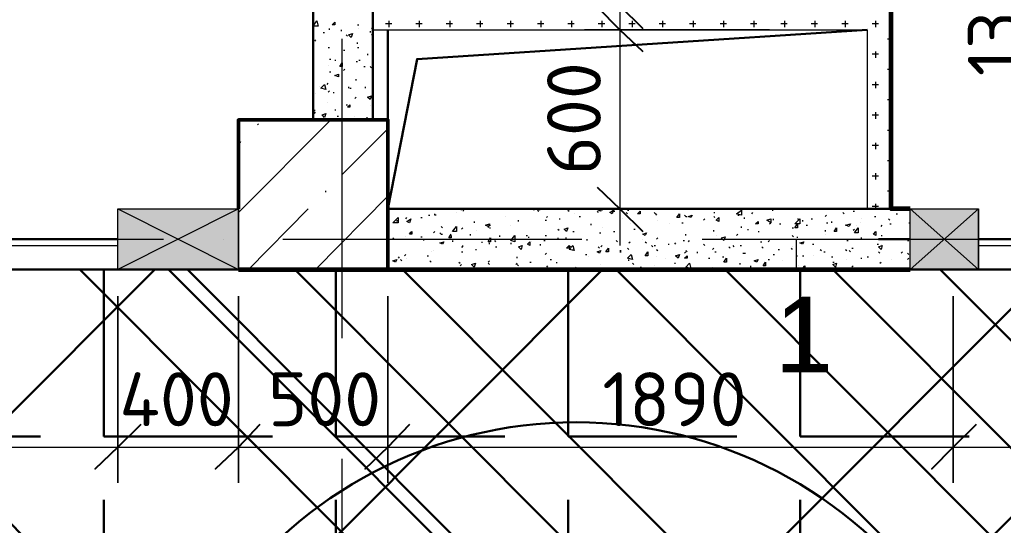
# Model space of a CAD drawing. Header units: millimetres. Extents: x -84737 to 172119, y -43083 to 59399.
# Drawn here: x 15227 to 18512, y 46224 to 47911 of the extents above; entities that cross this region are included whole.
import ezdxf

# ---------------------------------------------------------------- set-up
doc = ezdxf.new("R2010")
doc.units = ezdxf.units.MM
for name, color, linetype, lineweight in [('11) Плинтус ПЛ-2', 70, 'Continuous', 30), ('15) Штукатурка стен СТ-1.1', 161, 'Continuous', 60), ('16) Краска СТ-1.1 стена', 5, 'Continuous', 60), ('17) Краска СТ-3.1 стена', 6, 'Continuous', 60), ('19) Краска ПТ-5 потолок', 161, 'Continuous', 30), ('20) Шпакл. баз. фин Стена', 40, 'Continuous', 60), ('22) Шпакл. баз. фин. Потолок', 102, 'Continuous', 30), ('3) Плинутс ПЛ-1', 6, 'Continuous', 30), ('5) Затарка материала', 160, 'Continuous', 30), ('6) Уборка мусора', 20, 'Continuous', 30), ('9) Плитка КР-2 600х600', 110, 'Continuous', 30)]:
    doc.layers.add(name, color=color, linetype=linetype, lineweight=lineweight)
for name, color, linetype in [('PDF _Двери', 7, 'Continuous'), ('PDF _Марки', 7, 'Continuous'), ('PDF _Несущие колонны', 7, 'Continuous'), ('PDF _Обобщенные модели', 7, 'Continuous'), ('PDF _Окна', 7, 'Continuous'), ('PDF _Оси', 7, 'Continuous'), ('PDF _Перекрытия', 7, 'Continuous'), ('PDF _Размеры-100', 7, 'Continuous'), ('PDF _Стены', 7, 'Continuous'), ('PDF _Текст', 7, 'Continuous'), ('PDF _Элементы узлов', 7, 'Continuous')]:
    doc.layers.add(name, color=color, linetype=linetype)
doc.styles.add('PDF GOSTCommon', font='arial.ttf')
doc.styles.add('PDF ISOCPEUR', font='isocpeur.ttf')

msp = doc.modelspace()

# ---------------------------------------------------------------- hatches: boundary and pattern name
at = {"layer": '19) Краска ПТ-5 потолок'}
h = msp.add_hatch(dxfattribs=at)
h.set_pattern_fill('ANSI34', color=256, scale=80, angle=90)
h.paths.add_polyline_path([(22027.2, 47077.3), (10407.1, 47077.3), (10407.1, 45159.6), (12786.1, 45159.6), (12786.1, 44579.7), (22027.2, 44579.7)])
h.paths.add_polyline_path([(26785.3, 47077.3), (24503.6, 47077.3), (22027.2, 47077.3), (22027.2, 43580.7), (26785.3, 43580.7)])
h.paths.add_polyline_path([(34714, 47077.3), (26785.3, 47077.3), (26785.3, 44579.7), (34714, 44579.7)])
h.paths.add_polyline_path([(30256.5, 49778.1), (24503.6, 49778.1), (24503.6, 47077.3), (30256.5, 47077.3)])
h.paths.add_polyline_path([(44556.2, 47077.3), (39984.4, 47077.3), (34904.5, 47077.3), (34904.5, 44579.7), (44556.2, 44579.7)])
h.paths.add_polyline_path([(44556.2, 49096.5), (41457.5, 49096.5), (41457.5, 49778.1), (39984.4, 49778.1), (39984.4, 47077.3), (44556.2, 47077.3)])
at = {"layer": '22) Шпакл. баз. фин. Потолок'}
h = msp.add_hatch(dxfattribs=at)
h.set_pattern_fill('ANSI37', color=256, scale=333)
h.paths.add_polyline_path([(22027.2, 47077.3), (10407.1, 47077.3), (10407.1, 45159.6), (12786.1, 45159.6), (12786.1, 44579.7), (22027.2, 44579.7)])
h.paths.add_polyline_path([(26785.3, 47077.3), (24503.6, 47077.3), (22027.2, 47077.3), (22027.2, 43580.7), (26785.3, 43580.7)])
h.paths.add_polyline_path([(34714, 47077.3), (26785.3, 47077.3), (26785.3, 44579.7), (34714, 44579.7)])
h.paths.add_polyline_path([(30256.5, 49778.1), (24503.6, 49778.1), (24503.6, 47077.3), (30256.5, 47077.3)])
h.paths.add_polyline_path([(44556.2, 47077.3), (39984.4, 47077.3), (34904.5, 47077.3), (34904.5, 44579.7), (44556.2, 44579.7)])
h.paths.add_polyline_path([(44556.2, 49096.5), (41457.5, 49096.5), (41457.5, 49778.1), (39984.4, 49778.1), (39984.4, 47077.3), (44556.2, 47077.3)])
at = {"layer": '9) Плитка КР-2 600х600'}
h = msp.add_hatch(dxfattribs=at)
h.set_pattern_fill('ANGLE', color=256, scale=111)
h.set_pattern_definition([(0, (0, 0), (0, 775.335), [563.88, -211.455]), (90, (0, 0), (-775.335, 5e-14), [563.88, -211.455])])
h.paths.add_polyline_path([(22027.2, 47077.3), (10407.1, 47077.3), (10407.1, 45159.6), (12786.1, 45159.6), (12786.1, 44579.7), (22027.2, 44579.7)])
h.paths.add_polyline_path([(26785.3, 47077.3), (24503.6, 47077.3), (22027.2, 47077.3), (22027.2, 43580.7), (26785.3, 43580.7)])
h.paths.add_polyline_path([(34714, 47077.3), (26785.3, 47077.3), (26785.3, 44579.7), (34714, 44579.7)])
h.paths.add_polyline_path([(30256.5, 49778.1), (24503.6, 49778.1), (24503.6, 47077.3), (30256.5, 47077.3)])
h.paths.add_polyline_path([(44556.2, 47077.3), (39984.4, 47077.3), (34904.5, 47077.3), (34904.5, 44579.7), (44556.2, 44579.7)])
h.paths.add_polyline_path([(44556.2, 49096.5), (41457.5, 49096.5), (41457.5, 49778.1), (39984.4, 49778.1), (39984.4, 47077.3), (44556.2, 47077.3)])

# ---------------------------------------------------------------- linework, layer by layer
at = {"layer": '11) Плинтус ПЛ-2'}
for points in [[(18200.4, 47280.5), (18136.9, 47280.5), (18136.9, 49617.2), (16405.5, 49617.2), (16405.5, 52779.4), (16905, 52779.4)], [(15652, 50675.5), (15927.2, 50675.5), (15927.2, 50142.1), (16206.5, 50142.1), (16206.5, 47576.8), (15956.8, 47576.8), (15956.8, 47280.5)]]:
    msp.add_lwpolyline(points, dxfattribs=at)
at = {"layer": '15) Штукатурка стен СТ-1.1'}
msp.add_lwpolyline([(18200.4, 47280.5), (18136.9, 47280.5), (18136.9, 49617.2), (16405.5, 49617.2), (16405.5, 52779.4), (16905, 52779.4)], dxfattribs=at)
at = {"layer": '16) Краска СТ-1.1 стена'}
msp.add_lwpolyline([(18200.4, 47280.5), (18136.9, 47280.5), (18136.9, 49617.2), (16405.5, 49617.2), (16405.5, 52779.4), (16905, 52779.4)], dxfattribs=at)
at = {"layer": '17) Краска СТ-3.1 стена'}
msp.add_lwpolyline([(15956.8, 47077.3), (18200.4, 47077.3)], dxfattribs=at)
at = {"layer": '20) Шпакл. баз. фин Стена'}
for points in [[(18200.4, 47280.5), (18136.9, 47280.5), (18136.9, 49617.2), (16405.5, 49617.2), (16405.5, 52779.4), (16905, 52779.4)], [(15956.8, 47077.3), (18200.4, 47077.3)]]:
    msp.add_lwpolyline(points, dxfattribs=at)
at = {"layer": '3) Плинутс ПЛ-1'}
msp.add_lwpolyline([(15956.8, 47077.3), (18200.4, 47077.3)], dxfattribs=at)
at = {"layer": '5) Затарка материала'}
msp.add_lwpolyline([(14005.6, 44914.1, -0.520567), (15891.5, 45947, -0.520567), (18277.8, 45947, -0.520567), (21632.8, 45947, -0.520567), (23780.9, 45947, -0.520567), (25898.1, 45947, -0.520567), (28535.8, 45947, -0.520567), (30735.2, 45947, -0.520567), (33386.2, 45947, -0.520567), (35941.4, 45947, -0.520567), (38114.4, 45947, -0.520567), (40309.8, 45947, -0.520567), (41526.6, 44914.1, -0.520567), (38424.9, 44914.1, -0.520567), (34946.2, 44914.1, -0.520567), (31919.6, 44914.1, -0.520567), (29416.6, 44914.1, -0.520567), (26366.2, 44914.1, -0.520567), (24002.3, 44914.1, -0.520567), (20522.4, 44914.1, -0.520567), (17139.8, 44914.1, -0.520567)], format="xyb", close=True, dxfattribs=at)
at = {"layer": '6) Уборка мусора'}
msp.add_lwpolyline([(14005.6, 44914.1, -0.520567), (15891.5, 45947, -0.520567), (18277.8, 45947, -0.520567), (21632.8, 45947, -0.520567), (23780.9, 45947, -0.520567), (25898.1, 45947, -0.520567), (28535.8, 45947, -0.520567), (30735.2, 45947, -0.520567), (33386.2, 45947, -0.520567), (35941.4, 45947, -0.520567), (38114.4, 45947, -0.520567), (40309.8, 45947, -0.520567), (41526.6, 44914.1, -0.520567), (38424.9, 44914.1, -0.520567), (34946.2, 44914.1, -0.520567), (31919.6, 44914.1, -0.520567), (29416.6, 44914.1, -0.520567), (26366.2, 44914.1, -0.520567), (24002.3, 44914.1, -0.520567), (20522.4, 44914.1, -0.520567), (17139.8, 44914.1, -0.520567)], format="xyb", close=True, dxfattribs=at)
at = {"layer": '9) Плитка КР-2 600х600'}
msp.add_lwpolyline([(10407.1, 45159.6), (10407.1, 47077.3), (22027.2, 47077.3), (22027.2, 44579.7), (12786.1, 44579.7)], dxfattribs=at)
at = {"layer": 'PDF _Двери', "lineweight": 18}
for points in [[(15554.6, 47077.3), (14454, 47077.3), (14454, 47157.7), (15554.6, 47157.7)], [(18429, 47157.7), (19296.8, 47157.7), (19296.8, 47077.3), (18429, 47077.3)]]:
    msp.add_lwpolyline(points, dxfattribs=at)
at = {"layer": 'PDF _Марки', "lineweight": 9}
msp.add_lwpolyline([(17819.4, 47178.9), (17819.4, 47073)], dxfattribs=at)
at = {"layer": 'PDF _Несущие колонны', "lineweight": 9}
for points in [[(15956.8, 47267.8), (16265.8, 47576.8)], [(16020.3, 47559.9), (16024.5, 47564.1)], [(16303.9, 47394.8), (16456.3, 47547.2)], [(15956.8, 47492.1), (15965.3, 47504.8)], [(16248.9, 47335.5), (16248.9, 47339.7)], [(16215, 47077.3), (16456.3, 47322.8)], [(15990.7, 47077.3), (16189.6, 47280.5)]]:
    msp.add_lwpolyline(points, dxfattribs=at)
at = {"layer": 'PDF _Несущие колонны', "lineweight": 50}
msp.add_lwpolyline([(15956.8, 47077.3), (16456.3, 47077.3), (16456.3, 47576.8), (15956.8, 47576.8), (15956.8, 47280.5)], dxfattribs=at)
at = {"layer": 'PDF _Обобщенные модели', "lineweight": 30}
for points in [[(16456.3, 47877.4), (16456.3, 47576.8)], [(16456.3, 47280.5), (16553.7, 47780), (18056.4, 47877.4)], [(15554.6, 47178.9), (14200, 47178.9)], [(18200.4, 47178.9), (18094.5, 47178.9)], [(19546.5, 47178.9), (18429, 47178.9)]]:
    msp.add_lwpolyline(points, dxfattribs=at)
at = {"layer": 'PDF _Окна', "color": 8, "true_color": 0x808080, "transparency": 33554559}
for points in [[(15554.6, 47077.3), (15956.8, 47077.3), (15554.6, 47280.5)], [(15956.8, 47077.3), (15554.6, 47280.5), (15956.8, 47280.5)], [(18200.4, 47077.3), (18429, 47077.3), (18200.4, 47280.5)], [(18429, 47077.3), (18200.4, 47280.5), (18429, 47280.5)]]:
    msp.add_solid(points, dxfattribs=at)
at = {"layer": 'PDF _Оси', "lineweight": 9}
for points in [[(16303.9, 46848.7), (16303.9, 47847.7)], [(14703.8, 47178.9), (15707, 47178.9)], [(15906, 47178.9), (15906, 47178.9)], [(16104.9, 47178.9), (17104, 47178.9)], [(17307.2, 47178.9), (17307.2, 47178.9)], [(17506.1, 47178.9), (18505.2, 47178.9)], [(16303.9, 46645.5), (16303.9, 46645.5)], [(16303.9, 45447.5), (16303.9, 46446.5)]]:
    msp.add_lwpolyline(points, dxfattribs=at)
at = {"layer": 'PDF _Перекрытия', "lineweight": 30}
msp.add_lwpolyline([(16456.3, 47576.8), (16456.3, 47877.4)], dxfattribs=at)
at = {"layer": 'PDF _Размеры-100', "lineweight": 9}
for points in [[(17231, 49740), (17231, 49536.8), (17231, 47957.8), (17231, 47877.4), (17730.5, 47877.4), (17112.4, 47877.4), (17730.5, 47877.4), (17231, 47877.4), (17231, 47157.7)], [(17112.4, 47280.5), (17730.5, 47280.5), (17231, 47280.5)], [(10284.3, 46484.6), (13543.9, 46484.6), (14043.4, 46484.6), (14454, 46484.6), (15554.6, 46484.6), (15956.8, 46484.6), (16456.3, 46484.6), (18344.3, 46484.6), (19296.8, 46484.6), (19906.4, 46484.6), (20854.6, 46484.6), (21184.8, 46484.6), (22086.4, 46484.6), (23136.3, 46484.6), (23136.3, 46988.4), (23136.3, 46366.1), (23136.3, 46988.4), (23136.3, 46484.6), (24427.4, 46484.6)]]:
    msp.add_lwpolyline(points, dxfattribs=at)
at = {"layer": 'PDF _Размеры-100', "lineweight": 25}
for points in [[(17307.2, 47881.6), (17231, 47957.8), (17154.8, 48034), (17231, 47957.8)], [(17307.2, 47805.4), (17231, 47877.4), (17154.8, 47953.6), (17231, 47877.4)], [(15630.8, 46560.8), (15554.6, 46484.6), (15478.4, 46412.7), (15554.6, 46484.6)], [(16028.8, 46560.8), (15956.8, 46484.6), (15880.6, 46412.7), (15956.8, 46484.6)], [(16528.3, 46560.8), (16456.3, 46484.6), (16380.1, 46412.7), (16456.3, 46484.6)], [(18420.5, 46560.8), (18344.3, 46484.6), (18272.3, 46412.7), (18344.3, 46484.6)]]:
    msp.add_lwpolyline(points, close=True, dxfattribs=at)
msp.add_lwpolyline([(17154.8, 47352.4), (17231, 47280.5), (17307.2, 47204.3)], dxfattribs=at)
at = {"layer": 'PDF _Размеры-100', "lineweight": 9}
for points in [[(15554.6, 46484.6), (15554.6, 46988.4), (15554.6, 46366.1), (15554.6, 46988.4)], [(15956.8, 46484.6), (15956.8, 46988.4), (15956.8, 46366.1), (15956.8, 46988.4)], [(16456.3, 46484.6), (16456.3, 46988.4), (16456.3, 46366.1), (16456.3, 46988.4)], [(18344.3, 46484.6), (18344.3, 46988.4), (18344.3, 46366.1), (18344.3, 46988.4)]]:
    msp.add_lwpolyline(points, close=True, dxfattribs=at)
at = {"layer": 'PDF _Стены', "lineweight": 30}
for points in [[(16206.5, 50675.5), (16206.5, 47576.8), (16405.5, 47576.8), (16405.5, 52707.4)], [(18200.4, 47280.5), (16456.3, 47280.5), (16456.3, 47077.3), (18200.4, 47077.3)]]:
    msp.add_lwpolyline(points, dxfattribs=at)
at = {"layer": 'PDF _Стены', "lineweight": 18}
for points in [[(18136.9, 47280.5), (18136.9, 47957.8)], [(16405.5, 47877.4), (18056.4, 47877.4), (18056.4, 47280.5)]]:
    msp.add_lwpolyline(points, dxfattribs=at)
at = {"layer": 'PDF _Стены', "lineweight": 9}
for points in [[(16223.5, 47890.1), (16206.5, 47890.1), (16219.2, 47907)], [(16278.5, 47902.8), (16278.5, 47894.3), (16270, 47894.3)], [(16337.8, 47864.7), (16333.5, 47852), (16325.1, 47860.4)], [(16303.9, 47767.3), (16303.9, 47754.6), (16295.4, 47754.6)], [(16291.2, 47729.2), (16291.2, 47720.7), (16278.5, 47725)], [(16248.9, 47678.4), (16231.9, 47682.6), (16244.6, 47695.3)], [(16401.3, 47657.2), (16397, 47644.5), (16388.6, 47653)], [(16329.3, 47627.6), (16329.3, 47619.1), (16320.8, 47619.1)], [(16248.9, 47598), (16244.6, 47585.3), (16236.2, 47593.7)], [(16943.1, 47280.5), (16943.1, 47276.2)], [(17209.8, 47276.2), (17205.6, 47263.5), (17197.1, 47267.8)], [(17298.7, 47272), (17298.7, 47263.5), (17290.2, 47263.5)], [(17637.4, 47259.3), (17620.4, 47263.5), (17637.4, 47276.2)], [(16490.2, 47233.9), (16473.2, 47233.9), (16490.2, 47250.8)], [(16532.5, 47246.6), (16528.3, 47233.9), (16519.8, 47238.1)], [(17429.9, 47263.5), (17429.9, 47250.8), (17421.5, 47250.8)], [(17472.3, 47259.3), (17468, 47250.8), (17459.6, 47255.1)], [(17561.2, 47250.8), (17561.2, 47238.1), (17552.7, 47242.4)], [(17692.4, 47238.1), (17692.4, 47229.7), (17683.9, 47229.7)], [(17734.7, 47246.6), (17734.7, 47233.9), (17722, 47242.4)], [(17832.1, 47229.7), (17815.2, 47229.7), (17832.1, 47246.6)], [(16684.9, 47204.3), (16672.2, 47204.3), (16684.9, 47221.2)], [(17057.4, 47217), (17053.2, 47204.3), (17044.7, 47212.7)], [(17823.6, 47229.7), (17823.6, 47217), (17815.2, 47217)], [(17954.9, 47217), (17954.9, 47204.3), (17946.4, 47204.3)], [(18001.4, 47229.7), (17997.2, 47221.2), (17984.5, 47225.4)], [(18026.8, 47200), (18014.1, 47200), (18026.8, 47217)], [(16536.7, 47204.3), (16536.7, 47195.8), (16528.3, 47195.8)], [(16799.2, 47183.1), (16799.2, 47170.4), (16790.7, 47170.4)], [(16879.6, 47170.4), (16866.9, 47174.6), (16879.6, 47191.6)], [(17319.9, 47200), (17315.6, 47191.6), (17307.2, 47195.8)], [(17582.3, 47187.3), (17578.1, 47174.6), (17569.6, 47183.1)], [(18086.1, 47204.3), (18086.1, 47191.6), (18077.6, 47195.8)], [(16642.6, 47170.4), (16638.3, 47161.9), (16629.9, 47166.2)], [(16905, 47157.7), (16900.8, 47145), (16892.3, 47153.5)], [(16930.4, 47170.4), (16930.4, 47157.7), (16922, 47161.9)], [(17061.6, 47157.7), (17061.6, 47149.2), (17053.2, 47149.2)], [(17078.6, 47140.8), (17061.6, 47145), (17074.3, 47157.7)], [(17167.5, 47140.8), (17163.2, 47132.3), (17154.8, 47136.5)], [(17192.9, 47149.2), (17192.9, 47136.5), (17184.4, 47136.5)], [(17844.8, 47170.4), (17840.6, 47161.9), (17832.1, 47166.2)], [(18107.2, 47157.7), (18103, 47145), (18094.5, 47153.5)], [(16485.9, 47111.1), (16481.7, 47102.7), (16473.2, 47106.9)], [(17273.3, 47111.1), (17256.4, 47115.4), (17269.1, 47128.1)], [(17324.1, 47136.5), (17324.1, 47123.8), (17315.6, 47123.8)], [(17429.9, 47128.1), (17425.7, 47115.4), (17417.2, 47123.8)], [(17455.3, 47123.8), (17455.3, 47115.4), (17446.9, 47115.4)], [(17586.6, 47115.4), (17586.6, 47102.7), (17578.1, 47102.7)], [(17692.4, 47111.1), (17688.2, 47102.7), (17679.7, 47106.9)], [(16748.4, 47098.4), (16744.2, 47085.7), (16735.7, 47094.2)], [(17468, 47081.5), (17451.1, 47085.7), (17463.8, 47098.4)], [(17717.8, 47102.7), (17717.8, 47090), (17709.3, 47090)], [(17849, 47090), (17849, 47077.3), (17840.6, 47081.5)], [(17954.9, 47098.4), (17950.6, 47085.7), (17942.2, 47094.2)]]:
    msp.add_lwpolyline(points, close=True, dxfattribs=at)
for points in [[(16274.3, 47898.5), (16274.3, 47898.5)], [(16447.8, 47898.5), (16469, 47898.5)], [(16460.5, 47885.8), (16460.5, 47907)], [(16549.4, 47898.5), (16570.6, 47898.5)], [(16562.1, 47885.8), (16562.1, 47907)], [(16651, 47898.5), (16672.2, 47898.5)], [(16663.7, 47885.8), (16663.7, 47907)], [(16752.6, 47898.5), (16773.8, 47898.5)], [(16765.3, 47885.8), (16765.3, 47907)], [(16854.2, 47898.5), (16875.4, 47898.5)], [(16866.9, 47885.8), (16866.9, 47907)], [(16955.8, 47898.5), (16977, 47898.5)], [(16968.5, 47885.8), (16968.5, 47907)], [(17057.4, 47898.5), (17078.6, 47898.5)], [(17070.1, 47885.8), (17070.1, 47907)], [(17159, 47898.5), (17180.2, 47898.5)], [(17171.7, 47885.8), (17171.7, 47907)], [(17260.6, 47898.5), (17281.8, 47898.5)], [(17273.3, 47885.8), (17273.3, 47907)], [(17362.2, 47898.5), (17383.4, 47898.5)], [(17374.9, 47885.8), (17374.9, 47907)], [(17463.8, 47898.5), (17485, 47898.5)], [(17476.5, 47885.8), (17476.5, 47907)], [(17565.4, 47898.5), (17586.6, 47898.5)], [(17578.1, 47885.8), (17578.1, 47907)], [(17667, 47898.5), (17688.2, 47898.5)], [(17679.7, 47885.8), (17679.7, 47907)], [(17768.6, 47898.5), (17789.8, 47898.5)], [(17781.3, 47885.8), (17781.3, 47907)], [(17870.2, 47898.5), (17891.4, 47898.5)], [(17882.9, 47885.8), (17882.9, 47907)], [(17971.8, 47898.5), (17992.9, 47898.5)], [(17984.5, 47885.8), (17984.5, 47907)], [(18073.4, 47898.5), (18094.5, 47898.5)], [(18086.1, 47885.8), (18086.1, 47907)], [(16240.4, 47868.9), (16244.6, 47868.9)], [(16261.6, 47877.4), (16261.6, 47881.6)], [(16299.7, 47877.4), (16299.7, 47873.1)], [(16354.7, 47894.3), (16358.9, 47894.3)], [(16358.9, 47881.6), (16358.9, 47881.6)], [(16397, 47873.1), (16397, 47868.9)], [(16405.5, 47881.6), (16401.3, 47881.6), (16405.5, 47885.8)], [(16405.5, 47860.4), (16401.3, 47860.4), (16405.5, 47864.7)], [(16405.5, 47890.1), (16405.5, 47890.1)], [(16210.8, 47843.5), (16215, 47839.3)], [(16316.6, 47860.4), (16320.8, 47856.2)], [(16354.7, 47830.8), (16354.7, 47835)], [(18124.2, 47847.7), (18136.9, 47847.7)], [(16257.3, 47818.1), (16261.6, 47818.1)], [(16308.1, 47809.6), (16312.4, 47809.6)], [(16354.7, 47818.1), (16358.9, 47818.1)], [(16388.6, 47796.9), (16388.6, 47792.7)], [(18073.4, 47796.9), (18094.5, 47796.9)], [(18086.1, 47784.2), (18086.1, 47805.4)], [(16261.6, 47780), (16265.8, 47780)], [(16278.5, 47775.8), (16282.7, 47775.8)], [(16350.5, 47771.5), (16354.7, 47771.5)], [(16358.9, 47775.8), (16363.2, 47775.8)], [(16206.5, 47758.8), (16206.5, 47758.8)], [(16257.3, 47758.8), (16257.3, 47758.8)], [(16261.6, 47737.7), (16265.8, 47737.7)], [(16299.7, 47758.8), (16303.9, 47754.6)], [(16308.1, 47741.9), (16312.4, 47746.1)], [(16375.9, 47754.6), (16380.1, 47754.6)], [(16397, 47754.6), (16401.3, 47750.4)], [(18124.2, 47746.1), (18136.9, 47746.1)], [(16253.1, 47695.3), (16257.3, 47699.6)], [(16350.5, 47708), (16350.5, 47712.3)], [(18086.1, 47682.6), (18086.1, 47703.8)], [(16215, 47665.7), (16215, 47665.7)], [(16227.7, 47686.9), (16227.7, 47686.9)], [(16257.3, 47669.9), (16261.6, 47674.2)], [(16274.3, 47669.9), (16274.3, 47665.7)], [(16325.1, 47686.9), (16325.1, 47682.6)], [(16329.3, 47682.6), (16333.5, 47682.6)], [(16380.1, 47686.9), (16380.1, 47682.6)], [(18073.4, 47695.3), (18094.5, 47695.3)], [(16253.1, 47636.1), (16253.1, 47636.1)], [(16346.2, 47648.8), (16350.5, 47653)], [(18124.2, 47644.5), (18136.9, 47644.5)], [(16210.8, 47610.7), (16210.8, 47606.4)], [(16210.8, 47598), (16215, 47602.2)], [(16278.5, 47610.7), (16282.7, 47610.7)], [(16316.6, 47627.6), (16320.8, 47627.6)], [(16397, 47623.4), (16397, 47623.4)], [(18086.1, 47581), (18086.1, 47602.2)], [(16287, 47589.5), (16291.2, 47589.5)], [(16346.2, 47589.5), (16346.2, 47589.5)], [(16384.3, 47585.3), (16388.6, 47585.3)], [(18073.4, 47593.7), (18094.5, 47593.7)], [(18124.2, 47542.9), (18136.9, 47542.9)], [(18073.4, 47492.1), (18094.5, 47492.1)], [(18086.1, 47479.4), (18086.1, 47500.6)], [(18124.2, 47441.3), (18136.9, 47441.3)], [(18073.4, 47390.5), (18094.5, 47390.5)], [(18086.1, 47377.8), (18086.1, 47399)], [(18124.2, 47339.7), (18136.9, 47339.7)], [(16697.6, 47280.5), (16701.8, 47276.2)], [(16706.1, 47272), (16710.3, 47276.2)], [(16955.8, 47276.2), (16960.1, 47272)], [(16960.1, 47280.5), (16964.3, 47276.2)], [(17057.4, 47276.2), (17061.6, 47272)], [(17154.8, 47272), (17159, 47267.8)], [(17167.5, 47280.5), (17167.5, 47272), (17159, 47276.2), (17163.2, 47280.5)], [(17171.7, 47276.2), (17175.9, 47280.5)], [(17209.8, 47272), (17214, 47272)], [(17256.4, 47276.2), (17260.6, 47276.2)], [(17739, 47276.2), (17743.2, 47276.2)], [(18009.9, 47272), (18014.1, 47272)], [(18073.4, 47288.9), (18094.5, 47288.9)], [(18086.1, 47280.5), (18086.1, 47297.4)], [(18149.6, 47280.5), (18149.6, 47280.5)], [(18149.6, 47280.5), (18149.6, 47280.5)], [(16456.3, 47238.1), (16456.3, 47238.1)], [(16485.9, 47242.4), (16485.9, 47238.1)], [(16515.6, 47246.6), (16519.8, 47250.8)], [(16566.4, 47250.8), (16570.6, 47250.8)], [(16591.8, 47259.3), (16596, 47259.3)], [(16617.2, 47259.3), (16612.9, 47259.3), (16612.9, 47263.5)], [(16684.9, 47267.8), (16684.9, 47267.8)], [(16744.2, 47238.1), (16744.2, 47233.9)], [(16850, 47255.1), (16850, 47255.1)], [(16892.3, 47238.1), (16892.3, 47242.4)], [(16981.2, 47242.4), (16985.5, 47242.4)], [(16985.5, 47250.8), (16989.7, 47255.1)], [(17027.8, 47246.6), (17032, 47246.6)], [(17078.6, 47263.5), (17078.6, 47263.5)], [(17095.5, 47255.1), (17099.7, 47255.1)], [(17239.4, 47246.6), (17239.4, 47246.6)], [(17252.1, 47267.8), (17256.4, 47263.5)], [(17345.3, 47267.8), (17349.5, 47263.5), (17353.7, 47259.3)], [(17358, 47242.4), (17358, 47242.4)], [(17446.9, 47259.3), (17451.1, 47255.1), (17455.3, 47255.1)], [(17510.4, 47242.4), (17514.6, 47246.6)], [(17544.2, 47267.8), (17548.5, 47267.8)], [(17544.2, 47255.1), (17548.5, 47250.8)], [(17624.7, 47259.3), (17628.9, 47259.3)], [(17645.8, 47250.8), (17645.8, 47246.6)], [(17671.2, 47263.5), (17675.5, 47267.8)], [(17743.2, 47246.6), (17743.2, 47242.4)], [(17823.6, 47246.6), (17827.9, 47246.6)], [(17840.6, 47242.4), (17840.6, 47238.1)], [(17870.2, 47246.6), (17874.4, 47246.6)], [(17916.8, 47255.1), (17921, 47259.3)], [(17937.9, 47238.1), (17937.9, 47233.9)], [(17976, 47267.8), (17980.2, 47263.5)], [(18039.5, 47246.6), (18039.5, 47246.6)], [(18081.8, 47255.1), (18086.1, 47255.1)], [(18128.4, 47246.6), (18132.6, 47242.4)], [(18153.8, 47263.5), (18158, 47263.5)], [(16634.1, 47221.2), (16638.3, 47217)], [(16701.8, 47212.7), (16706.1, 47217)], [(16752.6, 47208.5), (16752.6, 47208.5)], [(16790.7, 47221.2), (16782.3, 47225.4), (16795, 47229.7), (16790.7, 47217)], [(16795, 47225.4), (16799.2, 47225.4)], [(16795, 47217), (16799.2, 47217)], [(16866.9, 47225.4), (16866.9, 47225.4)], [(17023.5, 47212.7), (17027.8, 47208.5)], [(17133.6, 47229.7), (17133.6, 47225.4)], [(17171.7, 47217), (17171.7, 47217)], [(17264.8, 47229.7), (17264.8, 47229.7)], [(17277.5, 47212.7), (17281.8, 47212.7)], [(17396.1, 47229.7), (17396.1, 47229.7)], [(17438.4, 47233.9), (17442.6, 47233.9)], [(17544.2, 47204.3), (17544.2, 47208.5)], [(17637.4, 47217), (17637.4, 47221.2)], [(17658.5, 47212.7), (17658.5, 47208.5)], [(17730.5, 47229.7), (17734.7, 47233.9)], [(17764.4, 47229.7), (17768.6, 47229.7)], [(17806.7, 47217), (17810.9, 47217)], [(17853.3, 47225.4), (17857.5, 47225.4)], [(17916.8, 47208.5), (17916.8, 47204.3)], [(17921, 47233.9), (17925.2, 47233.9)], [(18009.9, 47208.5), (18014.1, 47212.7)], [(18022.6, 47225.4), (18022.6, 47225.4)], [(18035.3, 47233.9), (18035.3, 47233.9)], [(18103, 47221.2), (18107.2, 47225.4)], [(18132.6, 47229.7), (18136.9, 47229.7)], [(18196.1, 47233.9), (18200.4, 47233.9)], [(16473.2, 47183.1), (16477.5, 47178.9)], [(16515.6, 47187.3), (16515.6, 47187.3)], [(16519.8, 47178.9), (16524, 47178.9)], [(16528.3, 47200), (16532.5, 47200), (16536.7, 47200)], [(16566.4, 47187.3), (16570.6, 47187.3)], [(16574.8, 47178.9), (16574.8, 47174.6)], [(16608.7, 47200), (16612.9, 47204.3)], [(16629.9, 47200), (16634.1, 47195.8), (16638.3, 47195.8)], [(16668, 47191.6), (16668, 47183.1), (16659.5, 47183.1), (16668, 47195.8)], [(16672.2, 47174.6), (16672.2, 47170.4)], [(16731.5, 47195.8), (16731.5, 47191.6)], [(16811.9, 47174.6), (16816.1, 47170.4)], [(16828.8, 47191.6), (16828.8, 47187.3)], [(16888.1, 47178.9), (16892.3, 47178.9)], [(16917.7, 47191.6), (16922, 47191.6)], [(16926.2, 47187.3), (16926.2, 47183.1)], [(16977, 47174.6), (16981.2, 47174.6)], [(16981.2, 47191.6), (16985.5, 47191.6)], [(17023.5, 47183.1), (17023.5, 47178.9)], [(17048.9, 47183.1), (17053.2, 47183.1)], [(17074.3, 47204.3), (17078.6, 47204.3)], [(17120.9, 47178.9), (17120.9, 47174.6)], [(17163.2, 47200), (17167.5, 47200)], [(17209.8, 47204.3), (17214, 47204.3)], [(17218.3, 47174.6), (17222.5, 47170.4)], [(17353.7, 47178.9), (17358, 47183.1)], [(17442.6, 47174.6), (17446.9, 47174.6)], [(17451.1, 47191.6), (17451.1, 47195.8)], [(17459.6, 47170.4), (17463.8, 47174.6)], [(17552.7, 47191.6), (17552.7, 47191.6)], [(17578.1, 47187.3), (17578.1, 47187.3)], [(17620.4, 47191.6), (17624.7, 47195.8)], [(17692.4, 47204.3), (17696.6, 47204.3)], [(17726.3, 47170.4), (17730.5, 47174.6)], [(17806.7, 47191.6), (17810.9, 47187.3)], [(17823.6, 47183.1), (17823.6, 47187.3)], [(17916.8, 47195.8), (17916.8, 47195.8)], [(17988.7, 47174.6), (17992.9, 47174.6)], [(18035.3, 47183.1), (18039.5, 47183.1)], [(18103, 47191.6), (18107.2, 47191.6)], [(18191.9, 47174.6), (18196.1, 47174.6)], [(18196.1, 47178.9), (18200.4, 47178.9)], [(16608.7, 47140.8), (16608.7, 47140.8)], [(16701.8, 47153.5), (16706.1, 47153.5), (16706.1, 47157.7)], [(16748.4, 47145), (16752.6, 47145)], [(16769.6, 47170.4), (16769.6, 47166.2)], [(16795, 47161.9), (16795, 47166.2)], [(16816.1, 47153.5), (16820.4, 47153.5)], [(16866.9, 47166.2), (16866.9, 47161.9)], [(16934.7, 47170.4), (16934.7, 47170.4)], [(16964.3, 47161.9), (16964.3, 47157.7)], [(17061.6, 47157.7), (17065.9, 47153.5)], [(17074.3, 47140.8), (17074.3, 47145)], [(17159, 47153.5), (17163.2, 47149.2)], [(17167.5, 47153.5), (17171.7, 47157.7)], [(17231, 47140.8), (17235.2, 47140.8)], [(17256.4, 47149.2), (17260.6, 47145)], [(17260.6, 47166.2), (17264.8, 47170.4)], [(17315.6, 47170.4), (17319.9, 47166.2)], [(17336.8, 47157.7), (17341, 47153.5)], [(17345.3, 47157.7), (17349.5, 47157.7)], [(17353.7, 47145), (17358, 47140.8)], [(17391.8, 47161.9), (17396.1, 47161.9)], [(17413, 47166.2), (17417.2, 47161.9)], [(17451.1, 47140.8), (17455.3, 47136.5)], [(17510.4, 47161.9), (17514.6, 47157.7)], [(17540, 47145), (17544.2, 47149.2)], [(17595, 47153.5), (17599.3, 47149.2)], [(17607.7, 47157.7), (17612, 47153.5)], [(17633.1, 47157.7), (17637.4, 47157.7)], [(17700.9, 47170.4), (17705.1, 47170.4)], [(17705.1, 47153.5), (17709.3, 47149.2)], [(17760.1, 47145), (17764.4, 47145)], [(17802.5, 47149.2), (17806.7, 47145)], [(17806.7, 47153.5), (17806.7, 47153.5)], [(17874.4, 47161.9), (17878.7, 47161.9)], [(17899.8, 47145), (17904.1, 47140.8)], [(17984.5, 47145), (17988.7, 47140.8)], [(17997.2, 47140.8), (18001.4, 47136.5)], [(18005.6, 47149.2), (18009.9, 47149.2)], [(18090.3, 47161.9), (18094.5, 47161.9)], [(18103, 47161.9), (18103, 47161.9)], [(16473.2, 47106.9), (16473.2, 47106.9)], [(16490.2, 47119.6), (16494.4, 47115.4)], [(16498.6, 47111.1), (16502.9, 47106.9)], [(16511.3, 47123.8), (16515.6, 47128.1)], [(16519.8, 47115.4), (16519.8, 47115.4)], [(16587.5, 47123.8), (16591.8, 47123.8)], [(16596, 47106.9), (16600.2, 47102.7)], [(16600.2, 47136.5), (16600.2, 47136.5)], [(16701.8, 47136.5), (16706.1, 47136.5)], [(16790.7, 47102.7), (16795, 47106.9)], [(16888.1, 47115.4), (16888.1, 47119.6)], [(16981.2, 47128.1), (16985.5, 47132.3)], [(16998.2, 47111.1), (17002.4, 47111.1)], [(17116.7, 47128.1), (17120.9, 47128.1)], [(17125.1, 47119.6), (17125.1, 47119.6)], [(17163.2, 47132.3), (17163.2, 47132.3)], [(17231, 47136.5), (17235.2, 47136.5)], [(17260.6, 47106.9), (17260.6, 47111.1)], [(17353.7, 47119.6), (17353.7, 47119.6)], [(17383.4, 47115.4), (17383.4, 47115.4)], [(17446.9, 47132.3), (17451.1, 47136.5)], [(17489.2, 47136.5), (17489.2, 47132.3)], [(17527.3, 47115.4), (17531.5, 47115.4)], [(17548.5, 47136.5), (17552.7, 47136.5)], [(17573.9, 47119.6), (17578.1, 47119.6)], [(17641.6, 47132.3), (17645.8, 47132.3), (17650.1, 47132.3)], [(17726.3, 47111.1), (17730.5, 47111.1)], [(17743.2, 47128.1), (17747.4, 47128.1)], [(17772.8, 47106.9), (17772.8, 47106.9)], [(17819.4, 47123.8), (17823.6, 47123.8)], [(17840.6, 47123.8), (17844.8, 47123.8)], [(17878.7, 47123.8), (17878.7, 47123.8)], [(17912.5, 47136.5), (17916.8, 47136.5)], [(17937.9, 47119.6), (17942.2, 47119.6)], [(17988.7, 47111.1), (17988.7, 47111.1)], [(18035.3, 47115.4), (18039.5, 47115.4)], [(18056.4, 47119.6), (18060.7, 47119.6)], [(18094.5, 47136.5), (18098.8, 47132.3)], [(18136.9, 47111.1), (18136.9, 47111.1)], [(18170.7, 47132.3), (18175, 47136.5)], [(18191.9, 47132.3), (18196.1, 47128.1)], [(18191.9, 47111.1), (18196.1, 47115.4)], [(16604.5, 47077.3), (16608.7, 47081.5)], [(16693.4, 47102.7), (16697.6, 47098.4)], [(16697.6, 47090), (16701.8, 47094.2)], [(16769.6, 47081.5), (16773.8, 47081.5)], [(16790.7, 47098.4), (16795, 47094.2)], [(16883.9, 47094.2), (16888.1, 47098.4)], [(16888.1, 47094.2), (16892.3, 47090)], [(16909.3, 47081.5), (16913.5, 47081.5)], [(16930.4, 47102.7), (16934.7, 47102.7)], [(16985.5, 47090), (16989.7, 47085.7)], [(17002.4, 47077.3), (17010.8, 47081.5), (17010.8, 47077.3)], [(17019.3, 47102.7), (17019.3, 47098.4)], [(17070.1, 47081.5), (17074.3, 47081.5)], [(17082.8, 47085.7), (17087, 47081.5)], [(17167.5, 47094.2), (17167.5, 47094.2)], [(17167.5, 47081.5), (17171.7, 47077.3)], [(17180.2, 47081.5), (17184.4, 47077.3)], [(17273.3, 47098.4), (17277.5, 47094.2)], [(17298.7, 47085.7), (17302.9, 47085.7)], [(17345.3, 47090), (17345.3, 47090)], [(17413, 47098.4), (17417.2, 47098.4)], [(17540, 47085.7), (17540, 47085.7)], [(17633.1, 47094.2), (17633.1, 47098.4)], [(17667, 47090), (17667, 47085.7)], [(17755.9, 47081.5), (17760.1, 47081.5)], [(17827.9, 47090), (17827.9, 47090)], [(17942.2, 47102.7), (17946.4, 47102.7)], [(17980.2, 47077.3), (17980.2, 47077.3)], [(17980.2, 47077.3), (17980.2, 47077.3)], [(18005.6, 47085.7), (18009.9, 47090)], [(18098.8, 47098.4), (18103, 47102.7)]]:
    msp.add_lwpolyline(points, dxfattribs=at)
at = {"layer": 'PDF _Элементы узлов', "lineweight": 9}
for points in [[(15956.8, 47280.5), (15956.8, 47077.3), (15554.6, 47077.3), (15554.6, 47280.5), (15956.8, 47077.3), (15956.8, 47280.5), (15554.6, 47077.3), (15554.6, 47280.5)], [(18429, 47280.5), (18429, 47077.3), (18200.4, 47077.3), (18200.4, 47280.5), (18429, 47077.3), (18429, 47280.5), (18200.4, 47077.3), (18200.4, 47280.5)]]:
    msp.add_lwpolyline(points, close=True, dxfattribs=at)

# ---------------------------------------------------------------- texts
at = {"layer": 'PDF _Текст', "char_height": 180, "attachment_point": 4, "rotation": 90, "style": 'PDF ISOCPEUR'}
for s, insert in [('1310', (18483.1, 47722.7)), ('600', (17077.6, 47392.5))]:
    msp.add_mtext(s, dxfattribs=dict(at, insert=insert))
at = {"layer": 'PDF _Текст', "attachment_point": 4}
for s, insert, char_height, style in [('1', (17748.1, 46860.9), 251.6, 'PDF GOSTCommon'), ('400 500', (15559.5, 46644.8), 180, 'PDF ISOCPEUR'), ('1890', (17172.4, 46644.8), 180, 'PDF ISOCPEUR')]:
    msp.add_mtext(s, dxfattribs=dict(at, insert=insert, char_height=char_height, style=style))

doc.saveas('drawing.dxf')
